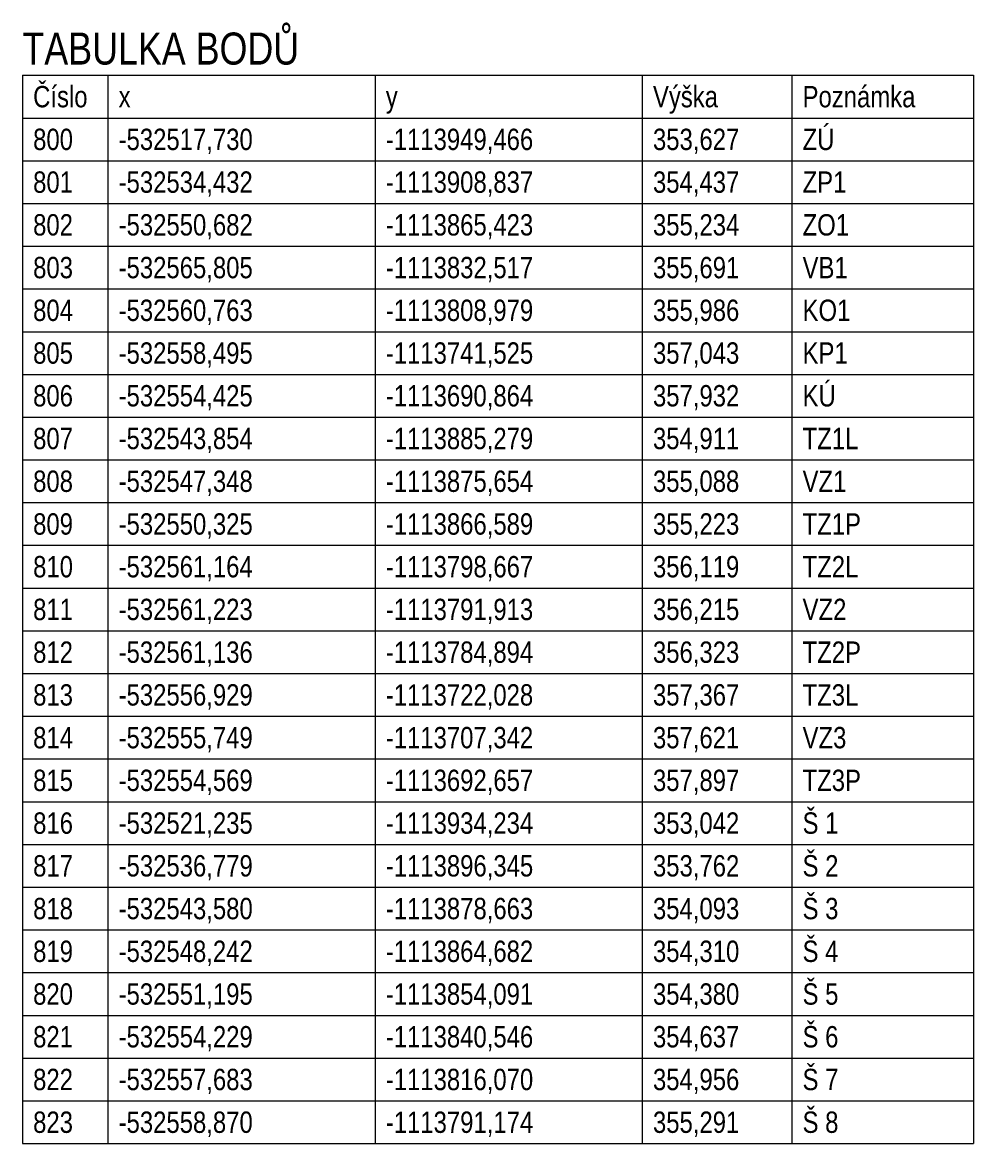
# Model space of a CAD drawing. Header units: millimetres. Extents: x -533422 to -532014, y -1115269 to -1112931.
# Drawn here: x -532983.2 to -532894.2, y -1114241.9 to -1114136.9 of the extents above; entities that cross this region are included whole.
import ezdxf

# ---------------------------------------------------------------- set-up
doc = ezdxf.new("R2010")
doc.units = ezdxf.units.MM
doc.layers.add('Vytyčovací výkres - typ bodu', color=5, linetype='Continuous', lineweight=15)
doc.layers.add('Vytyčovací výkres _čísla bodů', color=5, linetype='Continuous', lineweight=15)
doc.styles.get("Standard").update_dxf_attribs({"font": 'arial.ttf'})

msp = doc.modelspace()

# ---------------------------------------------------------------- linework, layer by layer
at = {"layer": 'Vytyčovací výkres - typ bodu'}
for p, q in [((-532983.2458, -1114141.8937), (-532894.2458, -1114141.8937)), ((-532983.2458, -1114141.8937), (-532983.2458, -1114209.8937)), ((-532975.2458, -1114141.8937), (-532975.2458, -1114209.8937)), ((-532950.2458, -1114141.8937), (-532950.2458, -1114209.8937)), ((-532925.2458, -1114141.8937), (-532925.2458, -1114209.8937)), ((-532911.2458, -1114141.8937), (-532911.2458, -1114209.8937)), ((-532894.2458, -1114141.8937), (-532894.2458, -1114209.8937)), ((-532983.2458, -1114145.8937), (-532894.2458, -1114145.8937)), ((-532983.2458, -1114149.8937), (-532894.2458, -1114149.8937)), ((-532983.2458, -1114153.8937), (-532894.2458, -1114153.8937)), ((-532983.2458, -1114157.8937), (-532894.2458, -1114157.8937)), ((-532983.2458, -1114161.8937), (-532894.2458, -1114161.8937)), ((-532983.2458, -1114165.8937), (-532894.2458, -1114165.8937)), ((-532983.2458, -1114169.8937), (-532894.2458, -1114169.8937)), ((-532983.2458, -1114173.8937), (-532894.2458, -1114173.8937)), ((-532983.2458, -1114177.8937), (-532894.2458, -1114177.8937)), ((-532983.2458, -1114181.8937), (-532894.2458, -1114181.8937)), ((-532983.2458, -1114185.8937), (-532894.2458, -1114185.8937)), ((-532983.2458, -1114189.8937), (-532894.2458, -1114189.8937)), ((-532983.2458, -1114193.8937), (-532894.2458, -1114193.8937)), ((-532983.2458, -1114197.8937), (-532894.2458, -1114197.8937)), ((-532983.2458, -1114201.8937), (-532894.2458, -1114201.8937)), ((-532983.2458, -1114205.8937), (-532894.2458, -1114205.8937)), ((-532983.2458, -1114209.8937), (-532894.2458, -1114209.8937))]:
    msp.add_line(p, q, dxfattribs=at)
at = {"layer": 'Vytyčovací výkres _čísla bodů'}
for p, q in [((-532983.2458, -1114209.8937), (-532894.2458, -1114209.8937)), ((-532983.2458, -1114209.8937), (-532983.2458, -1114241.8937)), ((-532975.2458, -1114209.8937), (-532975.2458, -1114241.8937)), ((-532950.2458, -1114209.8937), (-532950.2458, -1114241.8937)), ((-532925.2458, -1114209.8937), (-532925.2458, -1114241.8937)), ((-532911.2458, -1114209.8937), (-532911.2458, -1114241.8937)), ((-532894.2458, -1114209.8937), (-532894.2458, -1114241.8937)), ((-532983.2458, -1114213.8937), (-532894.2458, -1114213.8937)), ((-532983.2458, -1114217.8937), (-532894.2458, -1114217.8937)), ((-532983.2458, -1114221.8937), (-532894.2458, -1114221.8937)), ((-532983.2458, -1114225.8937), (-532894.2458, -1114225.8937)), ((-532983.2458, -1114229.8937), (-532894.2458, -1114229.8937)), ((-532983.2458, -1114233.8937), (-532894.2458, -1114233.8937)), ((-532983.2458, -1114237.8937), (-532894.2458, -1114237.8937)), ((-532983.2458, -1114241.8937), (-532894.2458, -1114241.8937))]:
    msp.add_line(p, q, dxfattribs=at)

# ---------------------------------------------------------------- texts
at = {"layer": 'Vytyčovací výkres - typ bodu', "width": 0.8}
for s, height, p in [('TABULKA BODŮ', 3, (-532983.2458, -1114140.8937)), ('Číslo', 2, (-532982.2458, -1114144.8937)), ('x', 2, (-532974.2458, -1114144.8937)), ('y', 2, (-532949.2458, -1114144.8937)), ('Výška', 2, (-532924.2458, -1114144.8937)), ('Poznámka', 2, (-532910.2458, -1114144.8937)), ('ZÚ', 2, (-532910.2458, -1114148.8937)), ('800', 2, (-532982.2458, -1114148.8937)), ('-532517,730', 2, (-532974.2458, -1114148.8937)), ('-1113949,466', 2, (-532949.2458, -1114148.8937)), ('353,627', 2, (-532924.2458, -1114148.8937)), ('801', 2, (-532982.2458, -1114152.8937)), ('-532534,432', 2, (-532974.2458, -1114152.8937)), ('-1113908,837', 2, (-532949.2458, -1114152.8937)), ('354,437', 2, (-532924.2458, -1114152.8937)), ('ZP1', 2, (-532910.2458, -1114152.8937)), ('802', 2, (-532982.2458, -1114156.8937)), ('-532550,682', 2, (-532974.2458, -1114156.8937)), ('-1113865,423', 2, (-532949.2458, -1114156.8937)), ('355,234', 2, (-532924.2458, -1114156.8937)), ('ZO1', 2, (-532910.2458, -1114156.8937)), ('803', 2, (-532982.2458, -1114160.8937)), ('-532565,805', 2, (-532974.2458, -1114160.8937)), ('-1113832,517', 2, (-532949.2458, -1114160.8937)), ('355,691', 2, (-532924.2458, -1114160.8937)), ('VB1', 2, (-532910.2458, -1114160.8937)), ('804', 2, (-532982.2458, -1114164.8937)), ('-532560,763', 2, (-532974.2458, -1114164.8937)), ('-1113808,979', 2, (-532949.2458, -1114164.8937)), ('355,986', 2, (-532924.2458, -1114164.8937)), ('KO1', 2, (-532910.2458, -1114164.8937)), ('805', 2, (-532982.2458, -1114168.8937)), ('-532558,495', 2, (-532974.2458, -1114168.8937)), ('-1113741,525', 2, (-532949.2458, -1114168.8937)), ('357,043', 2, (-532924.2458, -1114168.8937)), ('KP1', 2, (-532910.2458, -1114168.8937)), ('KÚ', 2, (-532910.2458, -1114172.8937)), ('806', 2, (-532982.2458, -1114172.8937)), ('-532554,425', 2, (-532974.2458, -1114172.8937)), ('-1113690,864', 2, (-532949.2458, -1114172.8937)), ('357,932', 2, (-532924.2458, -1114172.8937)), ('807', 2, (-532982.2458, -1114176.8937)), ('-532543,854', 2, (-532974.2458, -1114176.8937)), ('-1113885,279', 2, (-532949.2458, -1114176.8937)), ('354,911', 2, (-532924.2458, -1114176.8937)), ('TZ1L', 2, (-532910.2458, -1114176.8937)), ('808', 2, (-532982.2458, -1114180.8937)), ('-532547,348', 2, (-532974.2458, -1114180.8937)), ('-1113875,654', 2, (-532949.2458, -1114180.8937)), ('355,088', 2, (-532924.2458, -1114180.8937)), ('VZ1', 2, (-532910.2458, -1114180.8937)), ('809', 2, (-532982.2458, -1114184.8937)), ('-532550,325', 2, (-532974.2458, -1114184.8937)), ('-1113866,589', 2, (-532949.2458, -1114184.8937)), ('355,223', 2, (-532924.2458, -1114184.8937)), ('TZ1P', 2, (-532910.2458, -1114184.8937)), ('810', 2, (-532982.2458, -1114188.8937)), ('-532561,164', 2, (-532974.2458, -1114188.8937)), ('-1113798,667', 2, (-532949.2458, -1114188.8937)), ('356,119', 2, (-532924.2458, -1114188.8937)), ('TZ2L', 2, (-532910.2458, -1114188.8937)), ('811', 2, (-532982.2458, -1114192.8937)), ('-532561,223', 2, (-532974.2458, -1114192.8937)), ('-1113791,913', 2, (-532949.2458, -1114192.8937)), ('356,215', 2, (-532924.2458, -1114192.8937)), ('VZ2', 2, (-532910.2458, -1114192.8937)), ('812', 2, (-532982.2458, -1114196.8937)), ('-532561,136', 2, (-532974.2458, -1114196.8937)), ('-1113784,894', 2, (-532949.2458, -1114196.8937)), ('356,323', 2, (-532924.2458, -1114196.8937)), ('TZ2P', 2, (-532910.2458, -1114196.8937)), ('813', 2, (-532982.2458, -1114200.8937)), ('-532556,929', 2, (-532974.2458, -1114200.8937)), ('-1113722,028', 2, (-532949.2458, -1114200.8937)), ('357,367', 2, (-532924.2458, -1114200.8937)), ('TZ3L', 2, (-532910.2458, -1114200.8937)), ('814', 2, (-532982.2458, -1114204.8937)), ('-532555,749', 2, (-532974.2458, -1114204.8937)), ('-1113707,342', 2, (-532949.2458, -1114204.8937)), ('357,621', 2, (-532924.2458, -1114204.8937)), ('VZ3', 2, (-532910.2458, -1114204.8937)), ('815', 2, (-532982.2458, -1114208.8937)), ('-532554,569', 2, (-532974.2458, -1114208.8937)), ('-1113692,657', 2, (-532949.2458, -1114208.8937)), ('357,897', 2, (-532924.2458, -1114208.8937)), ('TZ3P', 2, (-532910.2458, -1114208.8937))]:
    msp.add_text(s, height=height, dxfattribs=at).set_placement(p)
at = {"layer": 'Vytyčovací výkres _čísla bodů', "width": 0.8}
for s, p in [('Š 1', (-532910.2458, -1114212.8937)), ('816', (-532982.2458, -1114212.8937)), ('-532521,235', (-532974.2458, -1114212.8937)), ('-1113934,234', (-532949.2458, -1114212.8937)), ('353,042', (-532924.2458, -1114212.8937)), ('Š 2', (-532910.2458, -1114216.8937)), ('817', (-532982.2458, -1114216.8937)), ('-532536,779', (-532974.2458, -1114216.8937)), ('-1113896,345', (-532949.2458, -1114216.8937)), ('353,762', (-532924.2458, -1114216.8937)), ('818', (-532982.2458, -1114220.8937)), ('-532543,580', (-532974.2458, -1114220.8937)), ('-1113878,663', (-532949.2458, -1114220.8937)), ('354,093', (-532924.2458, -1114220.8937)), ('Š 3', (-532910.2458, -1114220.8937)), ('819', (-532982.2458, -1114224.8937)), ('-532548,242', (-532974.2458, -1114224.8937)), ('-1113864,682', (-532949.2458, -1114224.8937)), ('354,310', (-532924.2458, -1114224.8937)), ('Š 4', (-532910.2458, -1114224.8937)), ('820', (-532982.2458, -1114228.8937)), ('-532551,195', (-532974.2458, -1114228.8937)), ('-1113854,091', (-532949.2458, -1114228.8937)), ('354,380', (-532924.2458, -1114228.8937)), ('Š 5', (-532910.2458, -1114228.8937)), ('Š 6', (-532910.2458, -1114232.8937)), ('821', (-532982.2458, -1114232.8937)), ('-532554,229', (-532974.2458, -1114232.8937)), ('-1113840,546', (-532949.2458, -1114232.8937)), ('354,637', (-532924.2458, -1114232.8937)), ('Š 7', (-532910.2458, -1114236.8937)), ('822', (-532982.2458, -1114236.8937)), ('-532557,683', (-532974.2458, -1114236.8937)), ('-1113816,070', (-532949.2458, -1114236.8937)), ('354,956', (-532924.2458, -1114236.8937)), ('823', (-532982.2458, -1114240.8937)), ('-532558,870', (-532974.2458, -1114240.8937)), ('-1113791,174', (-532949.2458, -1114240.8937)), ('355,291', (-532924.2458, -1114240.8937)), ('Š 8', (-532910.2458, -1114240.8937))]:
    msp.add_text(s, height=2, dxfattribs=at).set_placement(p)

doc.saveas('drawing.dxf')
